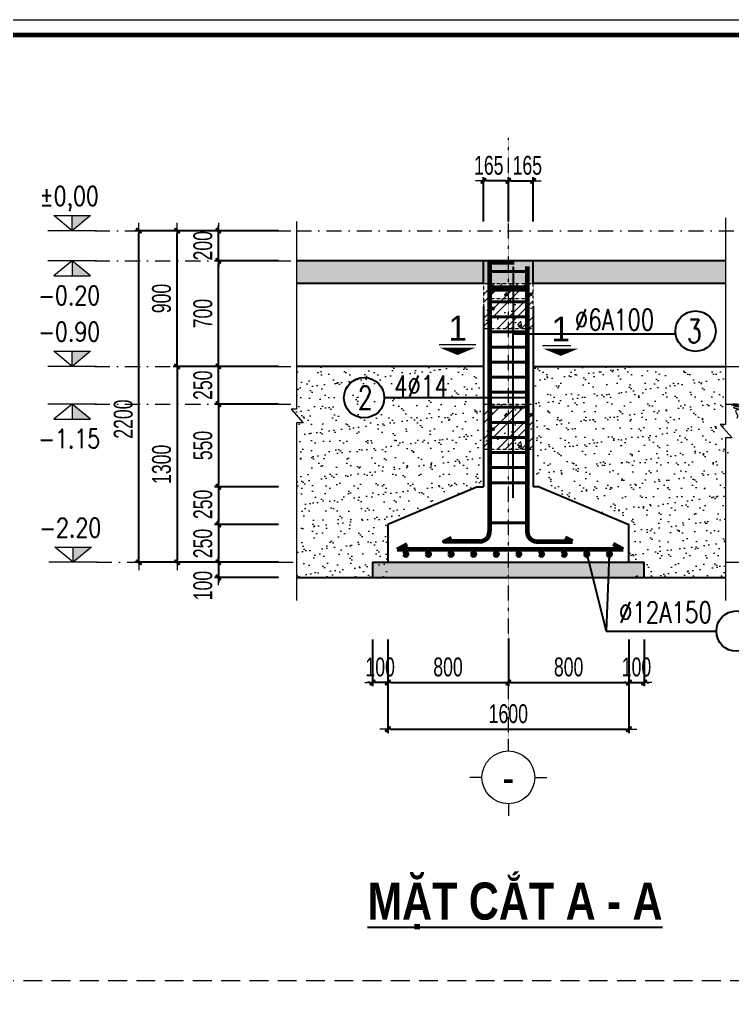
# Model space of a CAD drawing. Header units: millimetres. Extents: x -178395 to 493851, y -561170 to -280028.
# Drawn here: x -38911 to -34185, y -457203 to -450665 of the extents above; entities that cross this region are included whole.
import ezdxf
from ezdxf.enums import TextEntityAlignment as Align

# ---------------------------------------------------------------- set-up
doc = ezdxf.new("R2010")
doc.units = ezdxf.units.MM
doc.header["$MEASUREMENT"] = 0
doc.header["$PDMODE"] = 32
doc.linetypes.add('DASHDOT', pattern=[1, 0.5, -0.25, 0, -0.25])
doc.linetypes.add('HIDDEN', pattern=[0.375, 0.25, -0.125])
doc.layers.get('Defpoints').update_dxf_attribs({"color": 1})
for name, color, linetype, lineweight in [('Khungten_LCDI', 7, 'Continuous', 5), ('LC Dim', 8, 'Continuous', 18), ('LC Hatch', 252, 'Continuous', 9), ('LC ISO', 153, 'Continuous', 13), ('LC Khac', 4, 'Continuous', 9), ('LC MANH DUT', 35, 'HIDDEN', 5), ('LC Net dam2', 6, 'Continuous', 40), ('LC Net dam3', 1, 'Continuous', 60), ('LC Net manh', 133, 'Continuous', 5), ('LC Net thay', 63, 'Continuous', 25), ('LC Net truc', 79, 'DASHDOT', 13), ('LC Text1', 3, 'Continuous', 20), ('LC Text2', 7, 'Continuous', 25)]:
    doc.layers.add(name, color=color, linetype=linetype, lineweight=lineweight)
doc.styles.add('HOATBIF', font='hoatbif.shx', dxfattribs={"width": 0.7})
doc.styles.add('Khungten', font='VHAVAN.TTF', dxfattribs={"width": 0.9, "height": 5000})
doc.styles.add('LC 1', font='VHAVANB.TTF')
doc.styles.add('LC 3', font='vnsimli.shx', dxfattribs={"width": 0.75})
doc.styles.add('LC3', font='VHARIALB.TTF', dxfattribs={"width": 0.8})
doc.styles.add('T1', font='Vnsimli.shx', dxfattribs={"width": 0.8})
doc.styles.add('Title', font='VHBLACK.TTF', dxfattribs={"width": 0.8})
doc.dimstyles.new('1-100(1-50)', dxfattribs={"dimscale": 50, "dimtxt": 2.5, "dimasz": 0.35, "dimexe": 0.5, "dimexo": 0, "dimgap": 0.8, "dimtad": 1, "dimdec": 0, "dimzin": 0, "dimdsep": 46, "dimtxsty": 'HOATBIF', "dimblk1": 'DOT', "dimblk2": 'DOT', "dimsah": 1, "dimcen": -1, "dimdle": 1, "dimclrd": 256, "dimclre": 256, "dimclrt": 4, "dimadec": 3, "dimazin": 2, "dimtfac": 0.333333, "dimtdec": 0, "dimtix": 1, "dimtmove": 2, "dimatfit": 3, "dimldrblk": 'DOT', "dimfxl": 1, "dimtvp": 0.833333, "dimtolj": 1, "dimtzin": 0, "dimarcsym": 0})

# ---------------------------------------------------------------- blocks, each defined once
blk = doc.blocks.new('lcdi fix')
at = {"layer": 'Defpoints', "lineweight": 0}
blk.add_lwpolyline([(-1200, -14850), (-1200, 14850), (40800, 14850), (40800, -14850)], close=True, dxfattribs=at)
at = {"layer": 'Khungten_LCDI', "color": 5, "lineweight": 60}
blk.add_lwpolyline([(0, -14650), (0, 14650), (40600, 14650), (40600, -14650)], close=True, dxfattribs=at)
at = {"color": 7, "style": 'Khungten', "width": 0.8}
for tag, p in [('REVISION', (39499, -10746)), ('NGAYHT', (39546, -11609))]:
    blk.add_attdef(tag, text='', height=200, dxfattribs=at).set_placement(p, align=Align.CENTER)
at = {"layer": 'LC Text1', "color": 3, "style": 'LC 1', "width": 1.834006}
for tag, p, p2 in [('TENBANVE1', (36913, -8886), (40339, -8886)), ('TENBANVE2', (36913, -9562), (40339, -9562))]:
    blk.add_attdef(tag, text='', height=250, dxfattribs=at).set_placement(p, p2, align=Align.FIT)
at = {"layer": 'LC Text1', "style": 'Title', "width": 0.7}
blk.add_attdef('SOBANVE', text='', height=250, dxfattribs=at).set_placement((39562, -13896), align=Align.CENTER)
blk = doc.blocks.new('DOT')
at = {"layer": 'LC Dim'}
blk.add_line((-3, 0), (3, 0), dxfattribs=at)
at = {"layer": 'LC Dim', "color": 4}
blk.add_line((-1, -1), (1, 1), dxfattribs=at)
blk.add_lwpolyline([(0.5, 1), (-1, -0.5), (-0.5, -1), (1, 0.5)], close=True, dxfattribs=at)
blk = doc.blocks.new('*D964')
at = {"layer": 'Defpoints', "color": 0, "ltscale": 2, "transparency": 16777216}
for p in [(-36470.7, -454777.5), (-35670.7, -454769.5), (-35670.7, -455062.1)]:
    blk.add_point(p, dxfattribs=at)
at = {"layer": 'LC Dim', "lineweight": -2, "ltscale": 2, "transparency": 16777216}
for p, q in [((-36470.7, -454777.5), (-36470.7, -455087.1)), ((-35670.7, -454769.5), (-35670.7, -455087.1)), ((-36453.2, -455062.1), (-35688.2, -455062.1))]:
    blk.add_line(p, q, dxfattribs=at)
at = {"layer": 'LC Dim', "lineweight": -2, "ltscale": 2, "transparency": 16777216, "xscale": 17.5, "yscale": 17.5, "zscale": 17.5, "rotation": 180}
blk.add_blockref('DOT', (-36470.7, -455062.1), dxfattribs=at)
at = {"layer": 'LC Dim', "lineweight": -2, "ltscale": 2, "transparency": 16777216, "xscale": 17.5, "yscale": 17.5, "zscale": 17.5}
blk.add_blockref('DOT', (-35670.7, -455062.1), dxfattribs=at)
at = {"layer": 'LC Dim', "color": 4, "ltscale": 2, "transparency": 16777216, "insert": (-36070.7, -454959.6), "char_height": 125, "attachment_point": 5, "style": 'HOATBIF'}
blk.add_mtext('\\A1;800', dxfattribs=at)
blk = doc.blocks.new('_Dot')
at = {"color": 0, "linetype": 'ByBlock', "lineweight": -2}
blk.add_line((-0.5, 0), (-1, 0), dxfattribs=at)
at = {"color": 0, "linetype": 'ByBlock', "const_width": 0.5}
blk.add_lwpolyline([(-0.25, 0, 1), (0.25, 0, 1)], format="xyb", close=True, dxfattribs=at)
blk = doc.blocks.new('*D965')
at = {"layer": 'Defpoints', "color": 0, "ltscale": 2, "transparency": 16777216}
for p in [(-35670.7, -454769.5), (-34870.7, -454777.5), (-34870.7, -455062.1)]:
    blk.add_point(p, dxfattribs=at)
at = {"layer": 'LC Dim', "lineweight": -2, "ltscale": 2, "transparency": 16777216}
for p, q in [((-35670.7, -454769.5), (-35670.7, -455087.1)), ((-34870.7, -454777.5), (-34870.7, -455087.1)), ((-35653.2, -455062.1), (-34888.2, -455062.1))]:
    blk.add_line(p, q, dxfattribs=at)
at = {"layer": 'LC Dim', "lineweight": -2, "ltscale": 2, "transparency": 16777216, "xscale": 17.5, "yscale": 17.5, "zscale": 17.5, "rotation": 180}
blk.add_blockref('DOT', (-35670.7, -455062.1), dxfattribs=at)
at = {"layer": 'LC Dim', "lineweight": -2, "ltscale": 2, "transparency": 16777216, "xscale": 17.5, "yscale": 17.5, "zscale": 17.5}
blk.add_blockref('DOT', (-34870.7, -455062.1), dxfattribs=at)
at = {"layer": 'LC Dim', "color": 4, "ltscale": 2, "transparency": 16777216, "insert": (-35270.7, -454959.6), "char_height": 125, "attachment_point": 5, "style": 'HOATBIF'}
blk.add_mtext('\\A1;800', dxfattribs=at)
blk = doc.blocks.new('*D966')
at = {"layer": 'Defpoints', "color": 0, "ltscale": 2, "transparency": 16777216}
for p in [(-36470.7, -454777.5), (-34870.7, -454777.5), (-34870.7, -455372)]:
    blk.add_point(p, dxfattribs=at)
at = {"layer": 'LC Dim', "lineweight": -2, "ltscale": 2, "transparency": 16777216}
for p, q in [((-36470.7, -454777.5), (-36470.7, -455397)), ((-34870.7, -454777.5), (-34870.7, -455397)), ((-36453.2, -455372), (-34888.2, -455372))]:
    blk.add_line(p, q, dxfattribs=at)
at = {"layer": 'LC Dim', "lineweight": -2, "ltscale": 2, "transparency": 16777216, "xscale": 17.5, "yscale": 17.5, "zscale": 17.5, "rotation": 180}
blk.add_blockref('DOT', (-36470.7, -455372), dxfattribs=at)
at = {"layer": 'LC Dim', "lineweight": -2, "ltscale": 2, "transparency": 16777216, "xscale": 17.5, "yscale": 17.5, "zscale": 17.5}
blk.add_blockref('DOT', (-34870.7, -455372), dxfattribs=at)
at = {"layer": 'LC Dim', "color": 4, "ltscale": 2, "transparency": 16777216, "insert": (-35670.7, -455269.5), "char_height": 125, "attachment_point": 5, "style": 'HOATBIF'}
blk.add_mtext('\\A1;1600', dxfattribs=at)
blk = doc.blocks.new('*D967')
at = {"layer": 'Defpoints', "color": 0, "ltscale": 2, "transparency": 16777216}
for p in [(-36570.7, -454777.5), (-36470.7, -454777.5), (-36570.7, -455062.1)]:
    blk.add_point(p, dxfattribs=at)
at = {"layer": 'LC Dim', "lineweight": -2, "ltscale": 2, "transparency": 16777216}
for p, q in [((-36570.7, -454777.5), (-36570.7, -455087.1)), ((-36470.7, -454777.5), (-36470.7, -455087.1)), ((-36588.2, -455062.1), (-36605.7, -455062.1)), ((-36470.7, -455062.1), (-36570.7, -455062.1)), ((-36453.2, -455062.1), (-36435.7, -455062.1))]:
    blk.add_line(p, q, dxfattribs=at)
at = {"layer": 'LC Dim', "lineweight": -2, "ltscale": 2, "transparency": 16777216, "xscale": 17.5, "yscale": 17.5, "zscale": 17.5}
blk.add_blockref('DOT', (-36570.7, -455062.1), dxfattribs=at)
at = {"layer": 'LC Dim', "lineweight": -2, "ltscale": 2, "transparency": 16777216, "xscale": 17.5, "yscale": 17.5, "zscale": 17.5, "rotation": 180}
blk.add_blockref('DOT', (-36470.7, -455062.1), dxfattribs=at)
at = {"layer": 'LC Dim', "color": 4, "ltscale": 2, "transparency": 16777216, "insert": (-36520.7, -454959.6), "char_height": 125, "attachment_point": 5, "style": 'HOATBIF'}
blk.add_mtext('\\A1;100', dxfattribs=at)
blk = doc.blocks.new('*D968')
at = {"layer": 'Defpoints', "color": 0, "ltscale": 2, "transparency": 16777216}
for p in [(-34870.7, -454777.5), (-34770.7, -454777.5), (-34770.7, -455062.1)]:
    blk.add_point(p, dxfattribs=at)
at = {"layer": 'LC Dim', "lineweight": -2, "ltscale": 2, "transparency": 16777216}
for p, q in [((-34870.7, -454777.5), (-34870.7, -455087.1)), ((-34770.7, -454777.5), (-34770.7, -455087.1)), ((-34888.2, -455062.1), (-34905.7, -455062.1)), ((-34870.7, -455062.1), (-34770.7, -455062.1)), ((-34753.2, -455062.1), (-34735.7, -455062.1))]:
    blk.add_line(p, q, dxfattribs=at)
at = {"layer": 'LC Dim', "lineweight": -2, "ltscale": 2, "transparency": 16777216, "xscale": 17.5, "yscale": 17.5, "zscale": 17.5}
blk.add_blockref('DOT', (-34870.7, -455062.1), dxfattribs=at)
at = {"layer": 'LC Dim', "lineweight": -2, "ltscale": 2, "transparency": 16777216, "xscale": 17.5, "yscale": 17.5, "zscale": 17.5, "rotation": 180}
blk.add_blockref('DOT', (-34770.7, -455062.1), dxfattribs=at)
at = {"layer": 'LC Dim', "color": 4, "ltscale": 2, "transparency": 16777216, "insert": (-34820.7, -454959.6), "char_height": 125, "attachment_point": 5, "style": 'HOATBIF'}
blk.add_mtext('\\A1;100', dxfattribs=at)
blk = doc.blocks.new('TIEUDE1')
at = {"layer": 'LC Text2', "color": 7, "style": 'LC 1'}
blk.add_attdef('TIªU§Ò', text='', height=5, dxfattribs=at).set_placement((0, 0), align=Align.BOTTOM_CENTER)
blk.add_attdef('TL', text='', height=3, dxfattribs=at).set_placement((0, -2), align=Align.TOP_CENTER)
blk = doc.blocks.new('*D969')
at = {"layer": 'Defpoints', "color": 0, "ltscale": 2, "transparency": 16777216}
for p in [(-35505.7, -451734.4), (-35670.7, -452003.4), (-35505.7, -452003.4)]:
    blk.add_point(p, dxfattribs=at)
at = {"layer": 'LC Dim', "lineweight": -2, "ltscale": 2, "transparency": 16777216}
for p, q in [((-35670.7, -452003.4), (-35670.7, -451709.4)), ((-35653.2, -451734.4), (-35523.2, -451734.4)), ((-35505.7, -452003.4), (-35505.7, -451709.4))]:
    blk.add_line(p, q, dxfattribs=at)
at = {"layer": 'LC Dim', "lineweight": -2, "ltscale": 2, "transparency": 16777216, "xscale": 17.5, "yscale": 17.5, "zscale": 17.5, "rotation": 180}
blk.add_blockref('DOT', (-35670.7, -451734.4), dxfattribs=at)
at = {"layer": 'LC Dim', "lineweight": -2, "ltscale": 2, "transparency": 16777216, "xscale": 17.5, "yscale": 17.5, "zscale": 17.5}
blk.add_blockref('DOT', (-35505.7, -451734.4), dxfattribs=at)
at = {"layer": 'LC Dim', "color": 4, "ltscale": 2, "transparency": 16777216, "insert": (-35544.9, -451631.9), "char_height": 125, "attachment_point": 5, "style": 'HOATBIF'}
blk.add_mtext('\\A1;165', dxfattribs=at)
blk = doc.blocks.new('*D970')
at = {"layer": 'Defpoints', "color": 0, "ltscale": 2, "transparency": 16777216}
for p in [(-35835.7, -451734.4), (-35835.7, -452003.4), (-35670.7, -452003.4)]:
    blk.add_point(p, dxfattribs=at)
at = {"layer": 'LC Dim', "lineweight": -2, "ltscale": 2, "transparency": 16777216}
for p, q in [((-35835.7, -452003.4), (-35835.7, -451709.4)), ((-35688.2, -451734.4), (-35818.2, -451734.4)), ((-35670.7, -452003.4), (-35670.7, -451709.4))]:
    blk.add_line(p, q, dxfattribs=at)
at = {"layer": 'LC Dim', "lineweight": -2, "ltscale": 2, "transparency": 16777216, "xscale": 17.5, "yscale": 17.5, "zscale": 17.5, "rotation": 180}
blk.add_blockref('DOT', (-35835.7, -451734.4), dxfattribs=at)
at = {"layer": 'LC Dim', "lineweight": -2, "ltscale": 2, "transparency": 16777216, "xscale": 17.5, "yscale": 17.5, "zscale": 17.5}
blk.add_blockref('DOT', (-35670.7, -451734.4), dxfattribs=at)
at = {"layer": 'LC Dim', "color": 4, "ltscale": 2, "transparency": 16777216, "insert": (-35800.3, -451631.9), "char_height": 125, "attachment_point": 5, "style": 'HOATBIF'}
blk.add_mtext('\\A1;165', dxfattribs=at)
blk = doc.blocks.new('theptron1')
at = {"layer": 'LC Net dam3'}
for p, q in [((-0.5, 0), (0.5, 0)), ((-0.35, 0.35), (0.35, -0.35)), ((0.35, 0.35), (-0.35, -0.35)), ((0, 0.5), (0, -0.5))]:
    blk.add_line(p, q, dxfattribs=at)
blk.add_circle((0, 0), 0.5, dxfattribs=at)
blk = doc.blocks.new('*U962')
at = {"layer": 'LC Dim', "xscale": 19.6923076923333, "yscale": 19.6923076923333, "zscale": 19.6923076923333}
blk.add_blockref('theptron1', (0, 0), dxfattribs=at)
blk = doc.blocks.new('*U963')
at = {"layer": 'LC Dim', "color": 0, "linetype": 'ByBlock', "lineweight": -2}
for p in [(0, 0), (150, 0), (300, 0), (450, 0), (600, 0), (750, 0), (900, 0), (1050, 0)]:
    blk.add_blockref('*U962', p, dxfattribs=at)
at = {"layer": 'LC Dim', "color": 0, "linetype": 'ByBlock', "lineweight": -2, "transparency": 16777216}
for p in [(1200, 0), (1350, 0)]:
    blk.add_blockref('*U962', p, dxfattribs=at)
blk = doc.blocks.new('*D971')
at = {"layer": 'Defpoints', "color": 0, "ltscale": 2, "transparency": 16777216}
for p in [(-37195.1, -454264.8), (-37593.9, -454364.8), (-37195.1, -454364.8)]:
    blk.add_point(p, dxfattribs=at)
at = {"layer": 'LC Dim', "lineweight": -2, "ltscale": 2, "transparency": 16777216}
for p, q in [((-37593.9, -454247.3), (-37593.9, -454229.8)), ((-37195.1, -454264.8), (-37618.9, -454264.8)), ((-37593.9, -454264.8), (-37593.9, -454364.8)), ((-37195.1, -454364.8), (-37618.9, -454364.8)), ((-37593.9, -454382.3), (-37593.9, -454399.8))]:
    blk.add_line(p, q, dxfattribs=at)
at = {"layer": 'LC Dim', "lineweight": -2, "ltscale": 2, "transparency": 16777216, "xscale": 17.5, "yscale": 17.5, "zscale": 17.5}
for p, rotation in [((-37593.9, -454264.8), 270), ((-37593.9, -454364.8), 90)]:
    blk.add_blockref('DOT', p, dxfattribs=dict(at, rotation=rotation))
at = {"layer": 'LC Dim', "color": 4, "ltscale": 2, "transparency": 16777216, "insert": (-37696.4, -454418.9), "char_height": 125, "attachment_point": 5, "rotation": 90, "style": 'HOATBIF'}
blk.add_mtext('\\A1;100', dxfattribs=at)
blk = doc.blocks.new('*D972')
at = {"layer": 'Defpoints', "color": 0, "ltscale": 2, "transparency": 16777216}
for p in [(-37195.1, -453764.8), (-37593.9, -454014.8), (-37195.1, -454014.8)]:
    blk.add_point(p, dxfattribs=at)
at = {"layer": 'LC Dim', "lineweight": -2, "ltscale": 2, "transparency": 16777216}
for p, q in [((-37195.1, -453764.8), (-37618.9, -453764.8)), ((-37593.9, -453782.3), (-37593.9, -453997.3)), ((-37195.1, -454014.8), (-37618.9, -454014.8))]:
    blk.add_line(p, q, dxfattribs=at)
at = {"layer": 'LC Dim', "lineweight": -2, "ltscale": 2, "transparency": 16777216, "xscale": 17.5, "yscale": 17.5, "zscale": 17.5}
for p, rotation in [((-37593.9, -453764.8), 90), ((-37593.9, -454014.8), 270)]:
    blk.add_blockref('DOT', p, dxfattribs=dict(at, rotation=rotation))
at = {"layer": 'LC Dim', "color": 4, "ltscale": 2, "transparency": 16777216, "insert": (-37696.4, -453880.5), "char_height": 125, "attachment_point": 5, "rotation": 90, "style": 'HOATBIF'}
blk.add_mtext('\\A1;250', dxfattribs=at)
blk = doc.blocks.new('*D973')
at = {"layer": 'Defpoints', "color": 0, "ltscale": 2, "transparency": 16777216}
for p in [(-37593.9, -452264.8), (-37195.1, -452264.8), (-37195.1, -452964.8)]:
    blk.add_point(p, dxfattribs=at)
at = {"layer": 'LC Dim', "lineweight": -2, "ltscale": 2, "transparency": 16777216}
for p, q in [((-37195.1, -452264.8), (-37618.9, -452264.8)), ((-37593.9, -452947.3), (-37593.9, -452282.3)), ((-37195.1, -452964.8), (-37618.9, -452964.8))]:
    blk.add_line(p, q, dxfattribs=at)
at = {"layer": 'LC Dim', "lineweight": -2, "ltscale": 2, "transparency": 16777216, "xscale": 17.5, "yscale": 17.5, "zscale": 17.5}
for p, rotation in [((-37593.9, -452264.8), 90), ((-37593.9, -452964.8), 270)]:
    blk.add_blockref('DOT', p, dxfattribs=dict(at, rotation=rotation))
at = {"layer": 'LC Dim', "color": 4, "ltscale": 2, "transparency": 16777216, "insert": (-37696.4, -452614.8), "char_height": 125, "attachment_point": 5, "rotation": 90, "style": 'HOATBIF'}
blk.add_mtext('\\A1;700', dxfattribs=at)
blk = doc.blocks.new('*D974')
at = {"layer": 'Defpoints', "color": 0, "ltscale": 2, "transparency": 16777216}
for p in [(-37867.9, -452064.8), (-37195.1, -452064.8), (-37283.7, -452964.8)]:
    blk.add_point(p, dxfattribs=at)
at = {"layer": 'LC Dim', "lineweight": -2, "ltscale": 2, "transparency": 16777216}
for p, q in [((-37195.1, -452064.8), (-37892.9, -452064.8)), ((-37867.9, -452947.3), (-37867.9, -452082.3)), ((-37283.7, -452964.8), (-37892.9, -452964.8))]:
    blk.add_line(p, q, dxfattribs=at)
at = {"layer": 'LC Dim', "lineweight": -2, "ltscale": 2, "transparency": 16777216, "xscale": 17.5, "yscale": 17.5, "zscale": 17.5}
for p, rotation in [((-37867.9, -452064.8), 90), ((-37867.9, -452964.8), 270)]:
    blk.add_blockref('DOT', p, dxfattribs=dict(at, rotation=rotation))
at = {"layer": 'LC Dim', "color": 4, "ltscale": 2, "transparency": 16777216, "insert": (-37970.4, -452514.8), "char_height": 125, "attachment_point": 5, "rotation": 90, "style": 'HOATBIF'}
blk.add_mtext('\\A1;900', dxfattribs=at)
blk = doc.blocks.new('*D975')
at = {"layer": 'Defpoints', "color": 0, "ltscale": 2, "transparency": 16777216}
for p in [(-37593.9, -452964.8), (-37195.1, -452964.8), (-37195.1, -453214.8)]:
    blk.add_point(p, dxfattribs=at)
at = {"layer": 'LC Dim', "lineweight": -2, "ltscale": 2, "transparency": 16777216}
for p, q in [((-37593.9, -452947.3), (-37593.9, -452929.8)), ((-37195.1, -452964.8), (-37618.9, -452964.8)), ((-37593.9, -453214.8), (-37593.9, -452964.8)), ((-37195.1, -453214.8), (-37618.9, -453214.8)), ((-37593.9, -453232.3), (-37593.9, -453249.8))]:
    blk.add_line(p, q, dxfattribs=at)
at = {"layer": 'LC Dim', "lineweight": -2, "ltscale": 2, "transparency": 16777216, "xscale": 17.5, "yscale": 17.5, "zscale": 17.5}
for p, rotation in [((-37593.9, -452964.8), 270), ((-37593.9, -453214.8), 90)]:
    blk.add_blockref('DOT', p, dxfattribs=dict(at, rotation=rotation))
at = {"layer": 'LC Dim', "color": 4, "ltscale": 2, "transparency": 16777216, "insert": (-37696.4, -453089.8), "char_height": 125, "attachment_point": 5, "rotation": 90, "style": 'HOATBIF'}
blk.add_mtext('\\A1;250', dxfattribs=at)
blk = doc.blocks.new('*D976')
at = {"layer": 'Defpoints', "color": 0, "ltscale": 2, "transparency": 16777216}
for p in [(-38121.9, -452064.8), (-37195.1, -452064.8), (-37195.1, -454264.8)]:
    blk.add_point(p, dxfattribs=at)
at = {"layer": 'LC Dim', "lineweight": -2, "ltscale": 2, "transparency": 16777216}
for p, q in [((-37195.1, -452064.8), (-38146.9, -452064.8)), ((-38121.9, -454247.3), (-38121.9, -452082.3)), ((-37195.1, -454264.8), (-38146.9, -454264.8))]:
    blk.add_line(p, q, dxfattribs=at)
at = {"layer": 'LC Dim', "lineweight": -2, "ltscale": 2, "transparency": 16777216, "xscale": 17.5, "yscale": 17.5, "zscale": 17.5}
for p, rotation in [((-38121.9, -452064.8), 90), ((-38121.9, -454264.8), 270)]:
    blk.add_blockref('DOT', p, dxfattribs=dict(at, rotation=rotation))
at = {"layer": 'LC Dim', "color": 4, "ltscale": 2, "transparency": 16777216, "insert": (-38224.4, -453314.8), "char_height": 125, "attachment_point": 5, "rotation": 90, "style": 'HOATBIF'}
blk.add_mtext('\\A1;2200', dxfattribs=at)
blk = doc.blocks.new('*D977')
at = {"layer": 'Defpoints', "color": 0, "ltscale": 2, "transparency": 16777216}
for p in [(-37195.1, -452964.8), (-37867.9, -454264.8), (-37250.3, -454264.8)]:
    blk.add_point(p, dxfattribs=at)
at = {"layer": 'LC Dim', "lineweight": -2, "ltscale": 2, "transparency": 16777216}
for p, q in [((-37195.1, -452964.8), (-37892.9, -452964.8)), ((-37867.9, -452982.3), (-37867.9, -454247.3)), ((-37250.3, -454264.8), (-37892.9, -454264.8))]:
    blk.add_line(p, q, dxfattribs=at)
at = {"layer": 'LC Dim', "lineweight": -2, "ltscale": 2, "transparency": 16777216, "xscale": 17.5, "yscale": 17.5, "zscale": 17.5}
for p, rotation in [((-37867.9, -452964.8), 90), ((-37867.9, -454264.8), 270)]:
    blk.add_blockref('DOT', p, dxfattribs=dict(at, rotation=rotation))
at = {"layer": 'LC Dim', "color": 4, "ltscale": 2, "transparency": 16777216, "insert": (-37970.4, -453614.8), "char_height": 125, "attachment_point": 5, "rotation": 90, "style": 'HOATBIF'}
blk.add_mtext('\\A1;1300', dxfattribs=at)
blk = doc.blocks.new('mat dat')
at = {"layer": 'LC Net manh'}
for p, q in [((2, 0), (3.73, -3)), ((3.73, 0), (2, -3)), ((3.15, 0), (4.88, -3)), ((4.88, 0), (3.15, -3))]:
    blk.add_line(p, q, dxfattribs=at)
blk.add_spline([(0, 0), (-1.21, -0.12), (1.21, -0.52), (-0.75, -0.75), (0.58, -1.1), (-0.23, -1.33), (0.06, -2.19), (0, -3)], degree=3, dxfattribs=at)
blk = doc.blocks.new('*U960')
at = {"layer": 'LC Khac', "xscale": 32.00000000005184, "yscale": 32.00000000005184, "zscale": 32.00000000005184}
blk.add_blockref('mat dat', (-56.7, 48), dxfattribs=at)
blk = doc.blocks.new('*U961')
at = {"layer": 'LC Dim', "color": 0, "linetype": 'ByBlock', "lineweight": -2}
for p in [(0, 0), (256, 0)]:
    blk.add_blockref('*U960', p, dxfattribs=at)
blk = doc.blocks.new('*D985')
at = {"layer": 'Defpoints', "color": 0, "ltscale": 2, "transparency": 16777216}
for p in [(-37195.1, -454014.8), (-37593.9, -454264.8), (-37195.1, -454264.8)]:
    blk.add_point(p, dxfattribs=at)
at = {"layer": 'LC Dim', "lineweight": -2, "ltscale": 2, "transparency": 16777216}
for p, q in [((-37593.9, -453997.3), (-37593.9, -453979.8)), ((-37195.1, -454014.8), (-37618.9, -454014.8)), ((-37593.9, -454014.8), (-37593.9, -454264.8)), ((-37195.1, -454264.8), (-37618.9, -454264.8)), ((-37593.9, -454282.3), (-37593.9, -454299.8))]:
    blk.add_line(p, q, dxfattribs=at)
at = {"layer": 'LC Dim', "lineweight": -2, "ltscale": 2, "transparency": 16777216, "xscale": 17.5, "yscale": 17.5, "zscale": 17.5}
for p, rotation in [((-37593.9, -454014.8), 270), ((-37593.9, -454264.8), 90)]:
    blk.add_blockref('DOT', p, dxfattribs=dict(at, rotation=rotation))
at = {"layer": 'LC Dim', "color": 4, "ltscale": 2, "transparency": 16777216, "insert": (-37696.4, -454139.8), "char_height": 125, "attachment_point": 5, "rotation": 90, "style": 'HOATBIF'}
blk.add_mtext('\\A1;250', dxfattribs=at)
blk = doc.blocks.new('Caodo1')
at = {"layer": 'LC Text1'}
blk.add_hatch(color=4, dxfattribs=at).paths.add_polyline_path([(0, 200), (0, 0), (243, 200)])
at = {"layer": 'LC Text1', "color": 4}
for p, q in [((0, 0), (0, 200)), ((324, 0), (-324, 0))]:
    blk.add_line(p, q, dxfattribs=at)
blk.add_lwpolyline([(-243, 200), (243, 200), (0, 0), (0, 0)], close=True, dxfattribs=at)
at = {"layer": 'LC Text1', "color": 4, "style": 'T1', "width": 0.8}
blk.add_attdef('%%P0,00', text='', height=250, dxfattribs=at).set_placement((-39, 460), align=Align.MIDDLE_CENTER)
blk = doc.blocks.new('TTRUC')
at = {"layer": 'LC ISO'}
for p, q in [((0, 6.95), (0, 10.13)), ((-6.95, 0), (-10.13, 0)), ((6.95, 0), (10.13, 0)), ((0, -6.95), (0, -10.13))]:
    blk.add_line(p, q, dxfattribs=at)
at = {"layer": 'LC Net manh'}
blk.add_circle((0, 0), 6.95, dxfattribs=at)
blk = doc.blocks.new('*D986')
at = {"layer": 'Defpoints', "color": 0, "transparency": 16777216}
for p in [(-37593.9, -452064.8), (-37381.6, -452064.8), (-37195.1, -452264.8)]:
    blk.add_point(p, dxfattribs=at)
at = {"layer": 'LC Dim', "lineweight": -2, "transparency": 16777216}
for p, q in [((-37381.6, -452064.8), (-37618.9, -452064.8)), ((-37593.9, -452047.3), (-37593.9, -452029.8)), ((-37593.9, -452264.8), (-37593.9, -452064.8)), ((-37195.1, -452264.8), (-37618.9, -452264.8)), ((-37593.9, -452282.3), (-37593.9, -452299.8))]:
    blk.add_line(p, q, dxfattribs=at)
at = {"layer": 'LC Dim', "lineweight": -2, "transparency": 16777216, "xscale": 17.5, "yscale": 17.5, "zscale": 17.5}
for p, rotation in [((-37593.9, -452064.8), 270), ((-37593.9, -452264.8), 90)]:
    blk.add_blockref('DOT', p, dxfattribs=dict(at, rotation=rotation))
at = {"layer": 'LC Dim', "color": 4, "transparency": 16777216, "insert": (-37696.4, -452164.8), "char_height": 125, "attachment_point": 5, "rotation": 90, "style": 'HOATBIF'}
blk.add_mtext('\\A1;200', dxfattribs=at)
blk = doc.blocks.new('*U958')
at = {"layer": 'LC Net dam2', "ltscale": 2}
blk.add_line((-125, 0), (125, 0), dxfattribs=at)
blk = doc.blocks.new('*U959')
at = {"layer": 'LC Hatch', "color": 0, "linetype": 'ByBlock', "lineweight": -2, "transparency": 16777216}
for p in [(0, 0), (0, -100), (0, -200), (0, -300), (0, -400), (0, -500), (0, -600), (0, -700), (0, -800), (0, -900), (0, -1000), (0, -1100), (0, -1200), (0, -1300), (0, -1400)]:
    blk.add_blockref('*U958', p, dxfattribs=at)
blk = doc.blocks.new('*D987')
at = {"layer": 'Defpoints', "color": 0, "ltscale": 2, "transparency": 16777216}
for p in [(-37273.3, -453214.8), (-37593.9, -453764.8), (-37273.3, -453764.8)]:
    blk.add_point(p, dxfattribs=at)
at = {"layer": 'LC Dim', "lineweight": -2, "ltscale": 2, "transparency": 16777216}
for p, q in [((-37273.3, -453214.8), (-37618.9, -453214.8)), ((-37593.9, -453232.3), (-37593.9, -453747.3)), ((-37273.3, -453764.8), (-37618.9, -453764.8))]:
    blk.add_line(p, q, dxfattribs=at)
at = {"layer": 'LC Dim', "lineweight": -2, "ltscale": 2, "transparency": 16777216, "xscale": 17.5, "yscale": 17.5, "zscale": 17.5}
for p, rotation in [((-37593.9, -453214.8), 90), ((-37593.9, -453764.8), 270)]:
    blk.add_blockref('DOT', p, dxfattribs=dict(at, rotation=rotation))
at = {"layer": 'LC Dim', "color": 4, "ltscale": 2, "transparency": 16777216, "insert": (-37696.4, -453489.8), "char_height": 125, "attachment_point": 5, "rotation": 90, "style": 'HOATBIF'}
blk.add_mtext('\\A1;550', dxfattribs=at)

msp = doc.modelspace()

# ---------------------------------------------------------------- hatches: boundary and pattern name
at = {"layer": 'LC Hatch', "ltscale": 250}
h = msp.add_hatch(dxfattribs=at)
h.set_pattern_fill('BETONG', color=256, scale=30, double=1, pattern_type=2)
h.set_pattern_definition([(0, (37.15, 122.54), (0, 155.884573), [3.75, -86.25]), (0, (37.15, 129.04), (0, 155.884573), [3.75, -86.25]), (120, (37.15, 122.54), (-135, -77.942286), [3.75, -86.25]), (120, (42.78, 125.79), (-135, -77.942286), [3.75, -86.25]), (0, (82.15, 200.48), (0, 155.884573), [3.75, -86.25]), (0, (82.15, 206.98), (0, 155.884573), [3.75, -86.25]), (120, (82.15, 200.48), (-135, -77.942286), [3.75, -86.25]), (120, (87.78, 203.73), (-135, -77.942286), [3.75, -86.25]), (60, (40.9, 122.54), (-135, 77.942286), [3.75, -86.25]), (60, (35.28, 125.79), (-135, 77.942286), [3.75, -86.25]), (60, (85.9, 44.6), (-135, 77.942286), [3.75, -86.25]), (60, (80.28, 47.85), (-135, 77.942286), [3.75, -86.25]), (45, (37.153, 122.54), (-31.819805, 31.819805), []), (50, (37.15, 122.54), (215.178055, -18.82564), [22.5, -247.5]), (355, (37.15, 122.54), (-41.6254, 225.65764), [18, -198]), (100.4514, (55.08, 120.97), (173.55281, 206.83186), [19.12206, -210.34263]), (46.1842, (37.15, 182.54), (320.17231, -49.6557), [33.75, -371.25]), (96.6356, (63.83, 178.4), (280.39881, 292.23536), [28.68309, -315.5139]), (351.1842, (37.15, 182.54), (280.39858, 292.23558), [27, -297]), (21, (67.15, 167.54), (179.072116, -120.78567), [22.5, -247.5]), (326, (67.15, 167.54), (72.9946, 217.54501), [18, -198]), (71.4514, (82.08, 157.47), (252.06679, 96.75915), [19.12206, -210.34263]), (37.5, (37.15, 122.54), (3.647957, 99.868156), [0, -195.6, 0, -201, 0, -198.75]), (7.5, (37.15, 122.54), (78.92086, 118.323514), [0, -114.6, 0, -191.1, 0, -75.75]), (327.5, (-29.75, 122.54), (160.146731, -6.766462), [0, -75, 0, -234, 0, -310.5]), (317.5, (-59.75, 122.54), (174.95585, 30.031495), [0, -97.5, 0, -155.4, 0, -220.5])])
h.paths.add_polyline_path([(-35670.7, -452414.8), (-35670.7, -452264.8), (-37076.6, -452264.8), (-37076.6, -452414.8)])
h.paths.add_polyline_path([(-34231.2, -452414.8), (-34231.2, -452264.8), (-35670.7, -452264.8), (-35670.7, -452414.8)])
at = {"layer": 'LC Hatch'}
h = msp.add_hatch(dxfattribs=at)
h.set_pattern_fill('BTCT', color=256, scale=30)
h.set_pattern_definition([(50, (-539511.84, -631761.94), (215.178055, -18.82564), [22.5, -247.5]), (355, (-539511.84, -631761.94), (-41.6254, 225.65764), [18, -198]), (100.4514, (-539493.91, -631763.5), (173.552815, 206.83186), [19.12206, -210.34263]), (46.1842, (-539511.84, -631701.94), (320.17231, -49.6557), [33.75, -371.25]), (96.6356, (-539485.16, -631706.08), (280.39881, 292.23536), [28.68309, -315.5139]), (351.1842, (-539511.84, -631701.94), (280.39858, 292.23558), [27, -297]), (21, (-539481.84, -631716.94), (179.072116, -120.78567), [22.5, -247.5]), (326, (-539481.84, -631716.94), (72.9946, 217.54501), [18, -198]), (71.4514, (-539466.92, -631727), (252.06679, 96.75915), [19.12206, -210.34263]), (37.5, (-539511.84, -631761.94), (3.647957, 99.868156), [0, -195.6, 0, -201, 0, -198.75]), (7.5, (-539511.84, -631761.94), (78.920861, 118.323514), [0, -114.6, 0, -191.1, 0, -75.75]), (327.5, (-539578.74, -631761.94), (160.146731, -6.766462), [0, -75, 0, -234, 0, -310.5]), (317.5, (-539608.74, -631761.94), (174.95585, 30.031495), [0, -97.5, 0, -155.4, 0, -220.5]), (45, (-539511.84, -631761.94), (-79.549513, 79.549513), []), (45, (-539458.81, -631761.94), (-79.549513, 79.549513), [])])
h.paths.add_polyline_path([(-35505.7, -452414.8), (-35835.7, -452414.8), (-35835.7, -452714.8), (-35505.7, -452714.8)])
h = msp.add_hatch(dxfattribs=at)
h.set_pattern_fill('AR-SAND', color=256, scale=60)
h.set_pattern_definition([(37.5, (-150811.24, -314754.89), (-3.7796, 115.609426), [0, -91.2, 0, -102, 0, -97.5]), (7.5, (-150811.24, -314754.89), (106.1866, 169.32876), [0, -49.2, 0, -82.2, 0, -31.5]), (327.5, (-150885.04, -314754.89), (186.84851, 0.339543), [0, -30, 0, -108, 0, -141]), (317.5, (-150885.04, -314754.9), (180.3676, 52.66053), [0, -15, 0, -70.8, 0, -81])])
h.paths.add_polyline_path([(-35505.7, -452964.8), (-35505.7, -453314.8), (-35505.7, -453764.8), (-35465.7, -453764.8), (-34870.7, -454014.8), (-34870.7, -454364.8), (-34770.7, -454364.8), (-34231.2, -454364.8), (-34231.2, -453539.7), (-34186.2, -453539.7), (-34266.8, -453449.7), (-34231.2, -453449.7), (-34231.2, -452964.8)])
h.paths.add_polyline_path([(-35875.7, -453764.8), (-35835.7, -453764.8), (-35835.7, -453314.8), (-35835.7, -452964.8), (-37076.6, -452964.8), (-37076.6, -453349.7), (-37112.1, -453349.7), (-37031.6, -453439.7), (-37076.6, -453439.7), (-37076.6, -454364.8), (-37062.6, -454364.8), (-36570.7, -454364.8), (-36470.7, -454364.8), (-36470.7, -454014.8)])
edge = h.paths.add_edge_path(flags=16)
edge.add_arc((-36627.3, -453194.4), 155.2, -30.44175, 210.44175, ccw=False)
edge.add_arc((-36627.3, -453024.9), 281.8, 241.66608, 298.33392, ccw=False)
h.paths.add_polyline_path([(-36703.6, -453306.7), (-36550.9, -453306.7), (-36550.9, -453039.2), (-36703.6, -453039.2)], flags=16)
h.paths.add_polyline_path([(-36463.7, -453173), (-36047, -453173), (-36047, -453090.7), (-36463.7, -453090.7)], flags=16)
h = msp.add_hatch(dxfattribs=at)
h.set_pattern_fill('BTCT', color=256, scale=30)
h.set_pattern_definition([(50, (-539511.84, -632561.94), (215.178055, -18.82564), [22.5, -247.5]), (355, (-539511.84, -632561.94), (-41.6254, 225.65764), [18, -198]), (100.4514, (-539493.91, -632563.5), (173.552815, 206.83186), [19.12206, -210.34263]), (46.1842, (-539511.84, -632501.94), (320.17231, -49.6557), [33.75, -371.25]), (96.6356, (-539485.16, -632506.08), (280.39881, 292.23536), [28.68309, -315.5139]), (351.1842, (-539511.84, -632501.94), (280.39858, 292.23558), [27, -297]), (21, (-539481.84, -632516.94), (179.072116, -120.78567), [22.5, -247.5]), (326, (-539481.84, -632516.94), (72.9946, 217.54501), [18, -198]), (71.4514, (-539466.92, -632527), (252.06679, 96.75915), [19.12206, -210.34263]), (37.5, (-539511.84, -632561.94), (3.647957, 99.868156), [0, -195.6, 0, -201, 0, -198.75]), (7.5, (-539511.84, -632561.94), (78.920861, 118.323514), [0, -114.6, 0, -191.1, 0, -75.75]), (327.5, (-539578.74, -632561.94), (160.146731, -6.766462), [0, -75, 0, -234, 0, -310.5]), (317.5, (-539608.74, -632561.94), (174.95585, 30.031495), [0, -97.5, 0, -155.4, 0, -220.5]), (45, (-539511.84, -632561.94), (-79.549513, 79.549513), []), (45, (-539458.81, -632561.94), (-79.549513, 79.549513), [])])
h.paths.add_polyline_path([(-35505.7, -453214.8), (-35835.7, -453214.8), (-35835.7, -453514.8), (-35505.7, -453514.8)])
at = {"layer": 'LC Hatch', "ltscale": 2}
h = msp.add_hatch(dxfattribs=at)
h.set_pattern_fill('AR-CONC', color=256, scale=10, style=0)
h.set_pattern_definition([(50, (-133847.245, -276305.43), (71.726018, -6.275213), [7.5, -82.5]), (355, (-133847.245, -276305.43), (-13.875133, 75.219213), [6, -66]), (100.4514, (-133841.27, -276305.954), (57.850938, 68.943954), [6.37402, -70.11421]), (46.1842, (-133847.245, -276285.43), (106.724105, -16.5519), [11.25, -123.75]), (96.6356, (-133838.35, -276286.81), (93.46627, 97.411787), [9.56103, -105.1713]), (351.1842, (-133847.24, -276285.43), (93.466195, 97.41186), [9, -99]), (21, (-133837.245, -276290.43), (59.690705, -40.261889), [7.5, -82.5]), (326, (-133837.245, -276290.43), (24.331533, 72.515005), [6, -66]), (71.4514, (-133832.27, -276293.786), (84.022263, 32.25305), [6.37402, -70.11421]), (37.5, (-133847.245, -276305.43), (1.2159855, 33.2893854), [0, -65.2, 0, -67, 0, -66.25]), (7.5, (-133847.245, -276305.43), (26.306954, 39.441171), [0, -38.2, 0, -63.7, 0, -25.25]), (327.5, (-133869.545, -276305.43), (53.3822436, -2.255487), [0, -25, 0, -78, 0, -103.5]), (317.5, (-133879.545, -276305.43), (58.318617, 10.010498), [0, -32.5, 0, -51.8, 0, -73.5])])
h.paths.add_polyline_path([(-36570.7, -454264.8), (-36570.7, -454364.8), (-34770.7, -454364.8), (-34770.7, -454264.8)])

# ---------------------------------------------------------------- linework, layer by layer
at = {"layer": 'LC Khac', "color": 1, "ltscale": 2}
for p, q in [((-35886, -452822.8), (-36128.7, -452822.8)), ((-35256.4, -452828.4), (-35444.1, -452828.4))]:
    msp.add_line(p, q, dxfattribs=at)
for points in [[(-36007.4, -452889.8, 0, 235.7, 0), (-36007.4, -452841.1, 137.5, 137.5, 0)], [(-35322.8, -452895.4, 0, 235.7, 0), (-35322.8, -452846.7, 137.5, 137.5, 0)]]:
    msp.add_lwpolyline(points, format="xyseb", dxfattribs=at)
at = {"layer": 'LC MANH DUT', "ltscale": 0.2}
for p, q in [((-35835.7, -452414.8), (-35835.7, -452714.8)), ((-35835.7, -452414.8), (-35505.7, -452414.8)), ((-35505.7, -452714.8), (-35505.7, -452414.8)), ((-35780.7, -452514.8), (-35560.7, -452514.8)), ((-35835.7, -452714.8), (-35505.7, -452714.8)), ((-35835.7, -453214.8), (-35505.7, -453214.8)), ((-35835.7, -453514.8), (-35505.7, -453514.8))]:
    msp.add_line(p, q, dxfattribs=at)
at = {"layer": 'LC MANH DUT', "ltscale": 500}
msp.add_line((-45074.7, -457039.5), (-26699.7, -457039.5), dxfattribs=at)
at = {"layer": 'LC Net dam2', "ltscale": 2}
msp.add_line((-35795.7, -454003.2), (-35545.7, -454003.2), dxfattribs=at)
at = {"layer": 'LC Net dam3'}
for p, q in [((-35545.7, -452302.7), (-35545.7, -454063.4)), ((-35778.2, -452452.7), (-35545.7, -452452.7)), ((-35545.7, -454063.4), (-35545.7, -454063.4)), ((-35245.5, -454126), (-35293.1, -454102.5)), ((-36407.9, -454180.6), (-36340.8, -454144.5)), ((-35483.2, -454126), (-35245.5, -454126)), ((-34908.9, -454180.6), (-34975.9, -454144.5)), ((-34908.9, -454180.6), (-36407.9, -454180.6))]:
    msp.add_line(p, q, dxfattribs=at)
for points in [[(-35632.6, -452276.8), (-35795.7, -452276.8), (-35795.7, -454058.2)], [(-35858.3, -454126), (-36096, -454126), (-36048.4, -454102.5)]]:
    msp.add_lwpolyline(points, dxfattribs=at)
for centre, radius, start, end in [((-35858.4, -454063.1), 62.9, 270.12425, 4.49016), ((-35483.2, -454063.4), 62.5, 180, 270)]:
    msp.add_arc(centre, radius, start, end, dxfattribs=at)
at = {"layer": 'LC Net manh', "ltscale": 2}
for points in [[(-37076.6, -452003.2), (-37076.6, -453249.7), (-37112.1, -453249.7), (-37031.6, -453339.7), (-37076.6, -453339.7), (-37076.6, -454517.6)], [(-34231.2, -451979.4), (-34231.2, -453349.7), (-34266.8, -453349.7), (-34186.2, -453439.7), (-34231.2, -453439.7), (-34231.2, -454517.6)]]:
    msp.add_lwpolyline(points, dxfattribs=at)
at = {"layer": 'LC Net thay', "linetype": 'Continuous', "ltscale": 1000}
for p, q in [((-34231.2, -452264.8), (-37076.6, -452264.8)), ((-35835.7, -452414.8), (-35835.7, -452264.8)), ((-35505.7, -452414.8), (-35505.7, -452264.8)), ((-35835.7, -452414.8), (-37076.6, -452414.8)), ((-34231.2, -452414.8), (-35505.7, -452414.8)), ((-35835.7, -452564.8), (-35835.7, -453214.8)), ((-35505.7, -452564.8), (-35505.7, -453214.8)), ((-35835.7, -452964.8), (-37076.6, -452964.8)), ((-35505.7, -452964.8), (-34231.2, -452964.8)), ((-35835.7, -453214.8), (-35835.7, -453764.8)), ((-35505.7, -453214.8), (-35505.7, -453764.8)), ((-35875.7, -453764.8), (-36470.7, -454014.8)), ((-35875.7, -453764.8), (-35835.7, -453764.8)), ((-35465.7, -453764.8), (-35505.7, -453764.8)), ((-35465.7, -453764.8), (-34870.7, -454014.8)), ((-36470.7, -454014.8), (-36470.7, -454264.8)), ((-34870.7, -454264.8), (-34870.7, -454014.8)), ((-36570.7, -454264.8), (-34770.7, -454264.8)), ((-36570.7, -454264.8), (-36570.7, -454364.8)), ((-36470.7, -454264.8), (-34870.7, -454264.8)), ((-34770.7, -454364.8), (-34770.7, -454264.8)), ((-37076.6, -454364.8), (-34231.2, -454364.8)), ((-36570.7, -454364.8), (-34770.7, -454364.8))]:
    msp.add_line(p, q, dxfattribs=at)
at = {"layer": 'LC Net truc'}
msp.add_line((-35670.7, -455421.1), (-35670.7, -451449.4), dxfattribs=at)
at = {"layer": 'LC Net truc', "ltscale": 200}
for p, q in [((-38413.4, -452064.8), (-37076.6, -452064.8)), ((-37076.6, -452064.8), (-32190, -452064.8)), ((-38413.4, -452264.8), (-37076.6, -452264.8)), ((-38413.4, -452964.8), (-37076.6, -452964.8)), ((-34231.2, -452964.8), (-32190, -452964.8)), ((-38413.4, -453214.8), (-37076.6, -453214.8)), ((-34231.2, -453214.8), (-32190, -453214.8)), ((-38399.4, -454264.8), (-37062.6, -454264.8)), ((-34231.2, -454264.8), (-32190, -454264.8))]:
    msp.add_line(p, q, dxfattribs=at)
at = {"layer": 'LC Text2', "ltscale": 100}
for centre in [(-34429.3, -452731.4), (-36627.3, -453173), (-34157.4, -454721.2)]:
    msp.add_circle(centre, 133.8, dxfattribs=at)

# ---------------------------------------------------------------- block references
at = {"layer": 'LC Dim'}
msp.add_blockref('*U961', (-34098.3, -453262.8), dxfattribs=at)
at = {"layer": 'LC Dim', "extrusion": (0, 0, -1), "zscale": -1, "rotation": 180}
msp.add_blockref('*U963', (36351.1, -454210.6), dxfattribs=at)
at = {"layer": 'LC Hatch'}
msp.add_blockref('*U959', (-35670.7, -452336.6), dxfattribs=at)
at = {"layer": 'LC ISO', "xscale": 25.19610424696835, "yscale": 25.19610424696835, "zscale": 25.19610424696835}
msp.add_blockref('TTRUC', (-35670.7, -455691.4), dxfattribs=at)
at = {"layer": 'LC Net thay', "xscale": 0.5000000000000013, "yscale": 0.5000000000000013, "zscale": 0.5000000000000013}
msp.add_blockref('lcdi fix', (-45074.7, -458090.4), dxfattribs=at)
at = {"layer": 'LC Text1'}
ref = msp.add_blockref('Caodo1', (-38563.8, -452064.8), dxfattribs=dict(at, xscale=0.5, yscale=0.5, zscale=0.5))
ref.add_attrib('%%P0,00', '%%p0,00', dxfattribs={"layer": 'LC Text2', "height": 125, "style": 'T1', "width": 0.8}).set_placement((-38583.3, -451835.1), align=Align.MIDDLE_CENTER)
ref = msp.add_blockref('Caodo1', (-38563.8, -452264.8), dxfattribs=dict(at, xscale=-0.5, yscale=0.5, zscale=0.5, rotation=180.000000000452))
ref.add_attrib('%%P0,00', '-0.20', dxfattribs={"layer": 'LC Text2', "height": 125, "style": 'T1', "width": 0.8}).set_placement((-38583.3, -452494.6), align=Align.MIDDLE_CENTER)
ref = msp.add_blockref('Caodo1', (-38563.8, -452964.8), dxfattribs=dict(at, xscale=0.5, yscale=0.5, zscale=0.5))
ref.add_attrib('%%P0,00', '-0.90', dxfattribs={"layer": 'LC Text2', "height": 125, "style": 'T1', "width": 0.8}).set_placement((-38583.3, -452735.1), align=Align.MIDDLE_CENTER)
ref = msp.add_blockref('Caodo1', (-38563.8, -453214.8), dxfattribs=dict(at, xscale=-0.5, yscale=0.5, zscale=0.5, rotation=180.000000000452))
ref.add_attrib('%%P0,00', '-1.15', dxfattribs={"layer": 'LC Text2', "height": 125, "style": 'T1', "width": 0.8}).set_placement((-38583.3, -453444.6), align=Align.MIDDLE_CENTER)
ref = msp.add_blockref('Caodo1', (-38556.8, -454264.8), dxfattribs=dict(at, xscale=0.5, yscale=0.5, zscale=0.5))
ref.add_attrib('%%P0,00', '-2.20', dxfattribs={"layer": 'LC Text2', "height": 125, "style": 'T1', "width": 0.8}).set_placement((-38576.3, -454035.1), align=Align.MIDDLE_CENTER)
at = {"layer": 'LC Text2'}
ref = msp.add_blockref('TIEUDE1', (-35626.5, -456708.9), dxfattribs=dict(at, xscale=50.00000000009664, yscale=50.00000000009664, zscale=50.00000000009664))
ref.add_attrib('TIªU§Ò', '%%UmÆt c¾t A - A', dxfattribs={"color": 7, "height": 246.221, "style": 'LC3', "width": 0.8}).set_placement((-35626.5, -456708.9), align=Align.BOTTOM_CENTER)

# ---------------------------------------------------------------- texts
at = {"ltscale": 2, "style": 'LC 1'}
for p in [(-36007.4, -452711.7), (-35322.8, -452717.3)]:
    msp.add_attdef('1', text='B', height=165, dxfattribs=at).set_placement(p, align=Align.MIDDLE_CENTER)
at = {"layer": 'LC Text1', "ltscale": 0.2, "style": 'LC 1', "width": 0.9}
msp.add_text('-', height=197.3, dxfattribs=at).set_placement((-35670.7, -455851.9), align=Align.BOTTOM_CENTER)
at = {"layer": 'LC Text2', "linetype": 'ByBlock', "style": 'LC 3', "width": 0.75}
for s, p in [('%%C6A100', (-35229.7, -452724.3)), ('4%%C14', (-36429, -453164.3)), ('%%C12A150', (-34937.2, -454665.7))]:
    msp.add_text(s, height=138.89, dxfattribs=at).set_placement(p)
at = {"layer": 'LC Text2', "ltscale": 100, "style": 'LC 3', "width": 0.75}
for s, p in [('3', (-34436.9, -452731.4)), ('2', (-36619.7, -453173))]:
    msp.add_text(s, height=152.8, dxfattribs=at).set_placement(p, align=Align.MIDDLE_CENTER)

# ---------------------------------------------------------------- dimensions: what is measured, and where the dimension line sits
at = {"layer": 'LC Dim', "ltscale": 2}
for base, p1, p2, angle, picture, middle in [((-35835.7, -451734.4), (-35670.7, -452003.4), (-35835.7, -452003.4), 180, '*D970', (-35800.3, -451631.9)), ((-38121.9, -452064.8), (-37195.1, -454264.8), (-37195.1, -452064.8), 90, '*D976', (-38224.4, -453314.8)), ((-37593.9, -454014.8), (-37195.1, -453764.8), (-37195.1, -454014.8), 90, '*D972', (-37696.4, -453880.5)), ((-37593.9, -454364.8), (-37195.1, -454264.8), (-37195.1, -454364.8), 90, '*D971', (-37696.4, -454418.9))]:
    dim = msp.add_linear_dim(base=base, p1=p1, p2=p2, angle=angle, dimstyle='1-100(1-50)', dxfattribs=at)
    dim.commit()
    dim.dimension.update_dxf_attribs({"geometry": picture, "text_midpoint": middle, "dimtype": 160})
dim = msp.add_linear_dim(base=(-35505.7, -451734.4), p1=(-35670.7, -452003.4), p2=(-35505.7, -452003.4), dimstyle='1-100(1-50)', dxfattribs=at)
dim.commit()
dim.dimension.update_dxf_attribs({"geometry": '*D969', "text_midpoint": (-35544.9, -451631.9), "dimtype": 160})
for base, p1, p2, picture, middle in [((-37867.9, -452064.8), (-37283.7, -452964.8), (-37195.1, -452064.8), '*D974', (-37970.4, -452514.8)), ((-37593.9, -452264.8), (-37195.1, -452964.8), (-37195.1, -452264.8), '*D973', (-37696.4, -452614.8)), ((-37867.9, -454264.8), (-37195.1, -452964.8), (-37250.3, -454264.8), '*D977', (-37970.4, -453614.8)), ((-37593.9, -452964.8), (-37195.1, -453214.8), (-37195.1, -452964.8), '*D975', (-37696.4, -453089.8)), ((-37593.9, -453764.8), (-37273.3, -453214.8), (-37273.3, -453764.8), '*D987', (-37696.4, -453489.8)), ((-37593.9, -454264.8), (-37195.1, -454014.8), (-37195.1, -454264.8), '*D985', (-37696.4, -454139.8))]:
    dim = msp.add_linear_dim(base=base, p1=p1, p2=p2, angle=90, dimstyle='1-100(1-50)', dxfattribs=at)
    dim.commit()
    dim.dimension.update_dxf_attribs({"geometry": picture, "text_midpoint": middle})
at = {"layer": 'LC Dim'}
dim = msp.add_linear_dim(base=(-37593.9, -452064.8), p1=(-37195.1, -452264.8), p2=(-37381.6, -452064.8), angle=90, dimstyle='1-100(1-50)', dxfattribs=at)
dim.commit()
dim.dimension.update_dxf_attribs({"geometry": '*D986', "text_midpoint": (-37696.4, -452164.8)})
at = {"layer": 'LC Dim', "ltscale": 2}
for base, p1, p2, picture, middle in [((-36570.7, -455062.1), (-36470.7, -454777.5), (-36570.7, -454777.5), '*D967', (-36520.7, -454959.6)), ((-35670.7, -455062.1), (-36470.7, -454777.5), (-35670.7, -454769.5), '*D964', (-36070.7, -454959.6)), ((-34870.7, -455372), (-36470.7, -454777.5), (-34870.7, -454777.5), '*D966', (-35670.7, -455269.5)), ((-34870.7, -455062.1), (-35670.7, -454769.5), (-34870.7, -454777.5), '*D965', (-35270.7, -454959.6)), ((-34770.7, -455062.1), (-34870.7, -454777.5), (-34770.7, -454777.5), '*D968', (-34820.7, -454959.6))]:
    dim = msp.add_linear_dim(base=base, p1=p1, p2=p2, dimstyle='1-100(1-50)', dxfattribs=at)
    dim.commit()
    dim.dimension.update_dxf_attribs({"geometry": picture, "text_midpoint": middle})

# ---------------------------------------------------------------- leaders
for points, override in [([(-35637.8, -452303.9), (-35637.8, -452749.4), (-34630.6, -452749.4)], {"dimasz": 0.15}), ([(-35637.8, -453836.6), (-35637.8, -452749.4), (-34563.1, -452749.4)], {"dimasz": 0.15}), ([(-35795.7, -453173), (-35930.7, -453173), (-36493.5, -453173)], {"dimasz": 0.15}), ([(-35545.7, -453173), (-35735.7, -453173), (-36353.5, -453173)], {"dimasz": 0.15}), ([(-35151.1, -454210.6), (-35021.3, -454721.2), (-34291.2, -454721.2)], {"dimasz": 0.7}), ([(-35001.1, -454210.6), (-35021.3, -454721.2), (-34291.2, -454721.2)], {"dimasz": 0.7})]:
    msp.add_leader(points, dimstyle='1-100(1-50)', override=override, dxfattribs=at)

doc.saveas('drawing.dxf')
